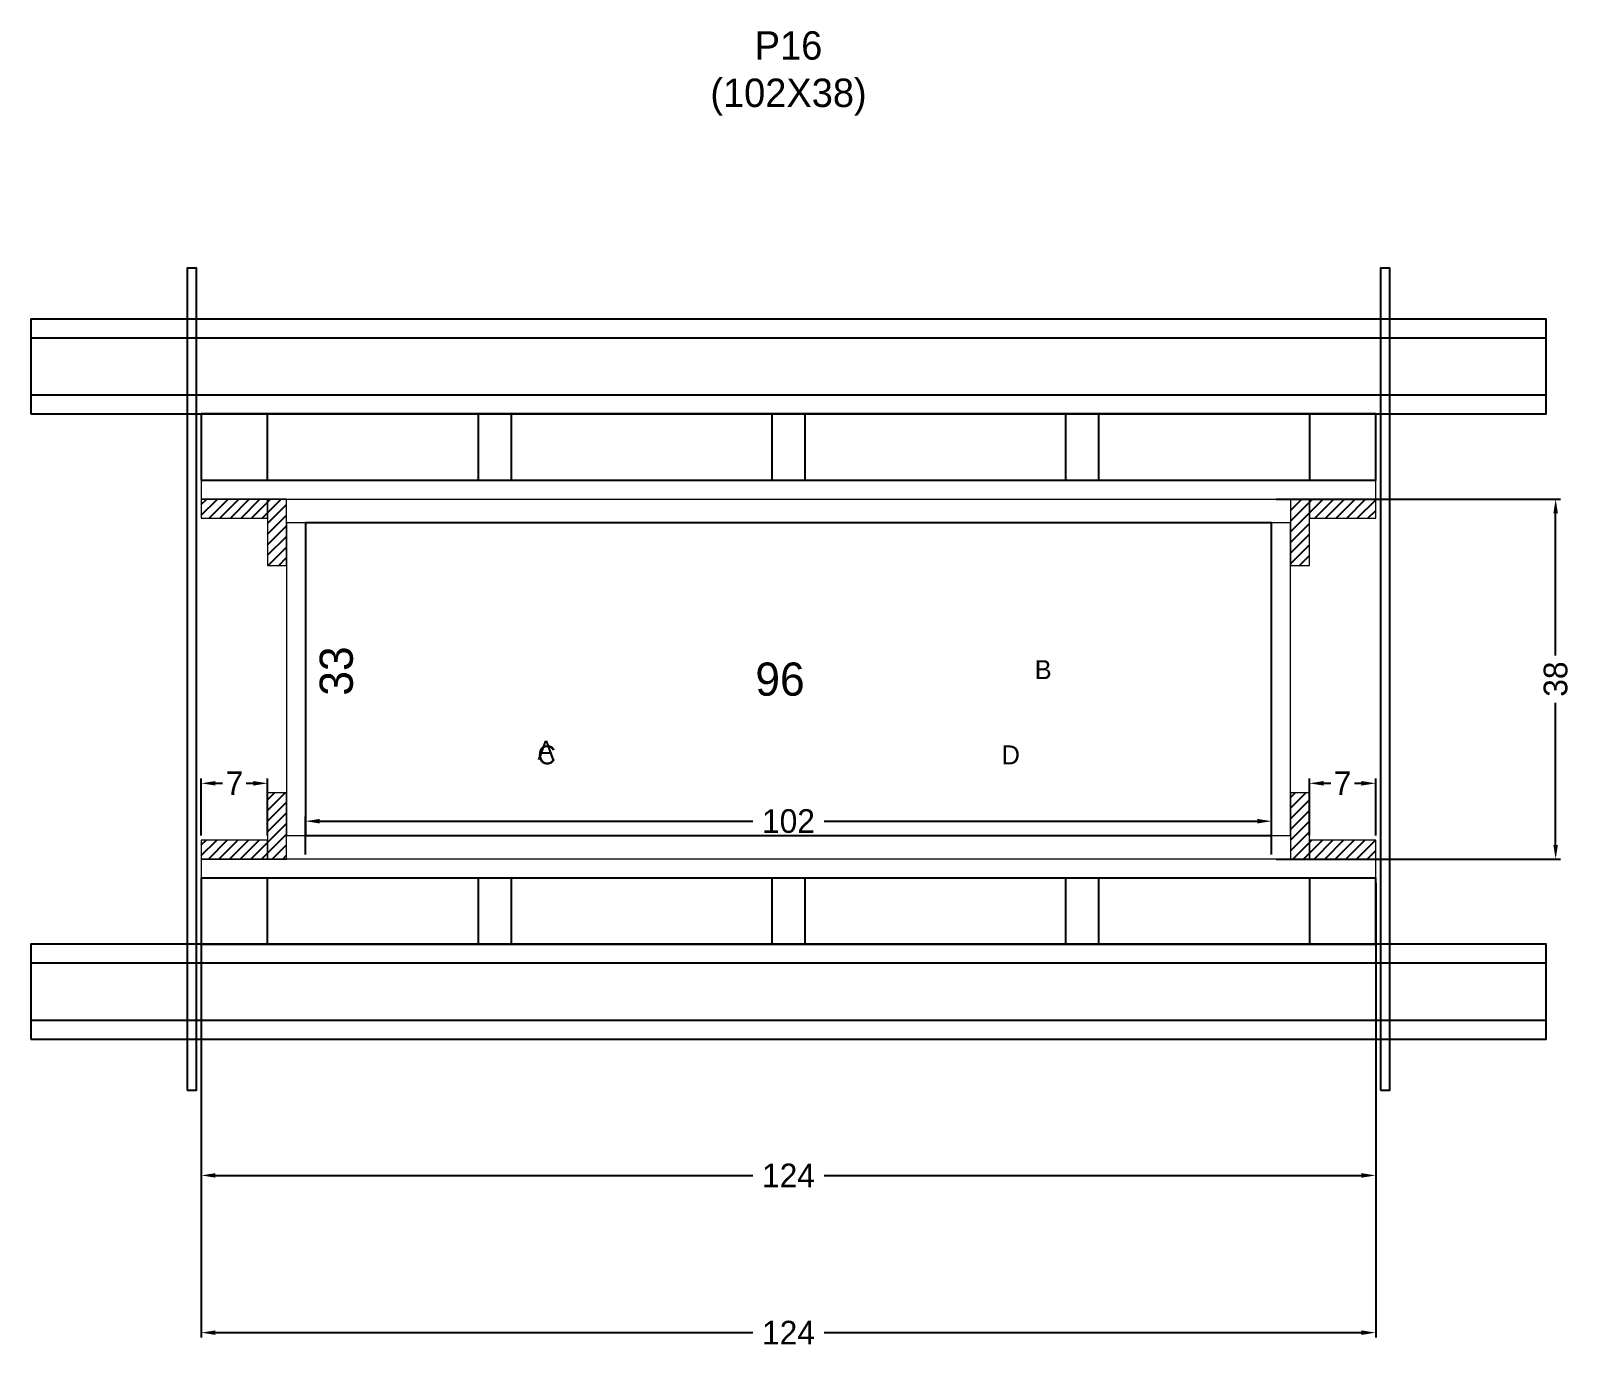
# Model space of a CAD drawing. Header units: centimetres. Extents: x -160 to 165, y -1 to 277.
import ezdxf

# ---------------------------------------------------------------- set-up
doc = ezdxf.new("R2010")
doc.units = ezdxf.units.CM
for name, color, linetype in [('CHAPA', 140, 'Continuous'), ('COTA', 241, 'Continuous'), ('Hachura', 251, 'Continuous'), ('Madeira', 30, 'Continuous'), ('NOMENCLATURA', 7, 'Continuous'), ('Painéis', 200, 'Continuous'), ('Perfil Metálico', 150, 'Continuous'), ('SARRAFO', 251, 'Continuous'), ('TEXTO_GERAL', 7, 'Continuous')]:
    doc.layers.add(name, color=color, linetype=linetype)
doc.dimstyles.new('cotax2', dxfattribs={"dimtxt": 2.5, "dimasz": 1.5, "dimexe": 0.5, "dimexo": 0.5, "dimgap": 0.5, "dimtad": 1, "dimcen": 2.5, "dimazin": 3, "dimtfac": 1, "dimtmove": 0, "dimatfit": 3})
pattern_1 = [(45, (0, 0), (-1.122532, 1.122532), [])]

# ---------------------------------------------------------------- blocks, each defined once
blk = doc.blocks.new('_CLOSEDFILLED')
at = {"color": 0, "linetype": 'BYBLOCK'}
blk.add_solid([(-1, 0.16), (0, 0), (-1, -0.16)], dxfattribs=at)
blk = doc.blocks.new('*D1')
for p, q in [((-124, 97), (-124, 1)), ((124, 97), (124, 1)), ((-121, 2), (-7.5, 2)), ((7.5, 2), (121, 2))]:
    blk.add_line(p, q)
at = {"layer": 'Defpoints'}
for p in [(-124, 98), (124, 98), (-124, 2)]:
    blk.add_point(p, dxfattribs=at)
at = {"layer": 'COTA', "xscale": 3, "yscale": 3, "rotation": 180}
blk.add_blockref('_CLOSEDFILLED', (-124, 2), dxfattribs=at)
at = {"layer": 'COTA', "xscale": 3, "yscale": 3}
blk.add_blockref('_CLOSEDFILLED', (124, 2), dxfattribs=at)
at = {"layer": 'COTA', "insert": (0, 2), "char_height": 5, "attachment_point": 5}
blk.add_mtext('124', dxfattribs=at)
blk = doc.blocks.new('*D2')
for p, q in [((-102, 103), (-102, 111)), ((102, 103), (102, 111)), ((-99, 110), (-7.5, 110)), ((7.5, 110), (99, 110))]:
    blk.add_line(p, q)
at = {"layer": 'Defpoints'}
for p in [(-102, 110), (-102, 102), (102, 102)]:
    blk.add_point(p, dxfattribs=at)
at = {"layer": 'COTA', "xscale": 3, "yscale": 3, "rotation": 180}
blk.add_blockref('_CLOSEDFILLED', (-102, 110), dxfattribs=at)
at = {"layer": 'COTA', "xscale": 3, "yscale": 3}
blk.add_blockref('_CLOSEDFILLED', (102, 110), dxfattribs=at)
at = {"layer": 'COTA', "insert": (0, 110), "char_height": 5, "attachment_point": 5}
blk.add_mtext('102', dxfattribs=at)
blk = doc.blocks.new('*D3')
for p, q in [((103, 178), (163, 178)), ((162, 145), (162, 175)), ((162, 105), (162, 135)), ((103, 102), (163, 102))]:
    blk.add_line(p, q)
at = {"layer": 'Defpoints'}
for p in [(102, 178), (102, 102), (162, 102)]:
    blk.add_point(p, dxfattribs=at)
at = {"layer": 'COTA', "xscale": 3, "yscale": 3}
for p, rotation in [((162, 178), 90), ((162, 102), -90.00000000000001)]:
    blk.add_blockref('_CLOSEDFILLED', p, dxfattribs=dict(at, rotation=rotation))
at = {"layer": 'COTA', "insert": (162, 140), "char_height": 5, "attachment_point": 5, "rotation": 90}
blk.add_mtext('38', dxfattribs=at)
blk = doc.blocks.new('*D4')
for p, q in [((-124, 107), (-124, 119)), ((-121, 118), (-119.5, 118)), ((-114.5, 118), (-113, 118)), ((-110, 107), (-110, 119))]:
    blk.add_line(p, q)
at = {"layer": 'Defpoints'}
for p in [(-124, 118), (-124, 106), (-110, 106)]:
    blk.add_point(p, dxfattribs=at)
at = {"layer": 'COTA', "xscale": 3, "yscale": 3, "rotation": 180}
blk.add_blockref('_CLOSEDFILLED', (-124, 118), dxfattribs=at)
at = {"layer": 'COTA', "xscale": 3, "yscale": 3}
blk.add_blockref('_CLOSEDFILLED', (-110, 118), dxfattribs=at)
at = {"layer": 'COTA', "insert": (-117, 118), "char_height": 5, "attachment_point": 5}
blk.add_mtext('7', dxfattribs=at)
blk = doc.blocks.new('*D5')
for p, q in [((110, 107), (110, 119)), ((113, 118), (114.5, 118)), ((119.5, 118), (121, 118)), ((124, 107), (124, 119))]:
    blk.add_line(p, q)
at = {"layer": 'Defpoints'}
for p in [(110, 118), (110, 106), (124, 106)]:
    blk.add_point(p, dxfattribs=at)
at = {"layer": 'COTA', "xscale": 3, "yscale": 3, "rotation": 180}
blk.add_blockref('_CLOSEDFILLED', (110, 118), dxfattribs=at)
at = {"layer": 'COTA', "xscale": 3, "yscale": 3}
blk.add_blockref('_CLOSEDFILLED', (124, 118), dxfattribs=at)
at = {"layer": 'COTA', "insert": (117, 118), "char_height": 5, "attachment_point": 5}
blk.add_mtext('7', dxfattribs=at)
blk = doc.blocks.new('*D6')
for p, q in [((-124, 64.2), (-124, 34.2)), ((124, 64.2), (124, 34.2)), ((-121, 35.2), (-7.5, 35.2)), ((7.5, 35.2), (121, 35.2))]:
    blk.add_line(p, q)
at = {"layer": 'Defpoints'}
for p in [(-124, 65.2), (124, 65.2), (-124, 35.2)]:
    blk.add_point(p, dxfattribs=at)
at = {"layer": 'COTA', "xscale": 3, "yscale": 3, "rotation": 180}
blk.add_blockref('_CLOSEDFILLED', (-124, 35.2), dxfattribs=at)
at = {"layer": 'COTA', "xscale": 3, "yscale": 3}
blk.add_blockref('_CLOSEDFILLED', (124, 35.2), dxfattribs=at)
at = {"layer": 'COTA', "insert": (0, 35.2), "char_height": 5, "attachment_point": 5}
blk.add_mtext('124', dxfattribs=at)

msp = doc.modelspace()

# ---------------------------------------------------------------- hatches: boundary and pattern name
at = {"layer": 'Hachura'}
h = msp.add_hatch(dxfattribs=at)
h.set_pattern_fill('ANSI31')
h.set_pattern_definition(pattern_1)
h.paths.add_polyline_path([(-124, 174), (-110, 174), (-110, 178), (-124, 178)])
h = msp.add_hatch(dxfattribs=at)
h.set_pattern_fill('ANSI31')
h.set_pattern_definition(pattern_1)
h.paths.add_polyline_path([(-110, 164), (-106, 164), (-106, 178), (-110, 178)])
h = msp.add_hatch(dxfattribs=at)
h.set_pattern_fill('ANSI31')
h.set_pattern_definition(pattern_1)
h.paths.add_polyline_path([(106, 164), (110, 164), (110, 178), (106, 178)])
h = msp.add_hatch(dxfattribs=at)
h.set_pattern_fill('ANSI31')
h.set_pattern_definition(pattern_1)
h.paths.add_polyline_path([(110, 174), (124, 174), (124, 178), (110, 178)])
h = msp.add_hatch(dxfattribs=at)
h.set_pattern_fill('ANSI31')
h.set_pattern_definition(pattern_1)
h.paths.add_polyline_path([(-110, 102), (-106, 102), (-106, 116), (-110, 116)])
h = msp.add_hatch(dxfattribs=at)
h.set_pattern_fill('ANSI31')
h.set_pattern_definition(pattern_1)
h.paths.add_polyline_path([(106, 102), (110, 102), (110, 116), (106, 116)])
h = msp.add_hatch(dxfattribs=at)
h.set_pattern_fill('ANSI31')
h.set_pattern_definition(pattern_1)
h.paths.add_polyline_path([(-124, 102), (-110, 102), (-110, 106), (-124, 106)])
h = msp.add_hatch(dxfattribs=at)
h.set_pattern_fill('ANSI31')
h.set_pattern_definition(pattern_1)
h.paths.add_polyline_path([(110, 102), (124, 102), (124, 106), (110, 106)])

# ---------------------------------------------------------------- linework, layer by layer
at = {"layer": 'CHAPA', "lineweight": 18}
for points in [[(-124, 178), (124, 178), (124, 182), (-124, 182)], [(-124, 178), (124, 178), (124, 182), (-124, 182)], [(-106, 107), (-102, 107), (-102, 173), (-106, 173)], [(-106, 107), (-102, 107), (-102, 173), (-106, 173)], [(102, 107), (106, 107), (106, 173), (102, 173)], [(102, 107), (106, 107), (106, 173), (102, 173)], [(-124, 98), (124, 98), (124, 102), (-124, 102)], [(-124, 98), (124, 98), (124, 102), (-124, 102)]]:
    msp.add_lwpolyline(points, close=True, dxfattribs=at)
at = {"layer": 'Hachura'}
for points in [[(-127, 53.2), (-125, 53.2), (-125, 226.8), (-127, 226.8)], [(125, 53.2), (127, 53.2), (127, 226.8), (125, 226.8)]]:
    msp.add_lwpolyline(points, close=True, dxfattribs=at)
at = {"layer": 'Madeira', "color": 126}
for points in [[(-124, 182), (124, 182), (124, 196), (-124, 196)], [(-124, 182), (-110, 182), (-110, 196), (-124, 196)], [(-65.5, 182), (-58.5, 182), (-58.5, 196), (-65.5, 196)], [(-3.5, 182), (3.5, 182), (3.5, 196), (-3.5, 196)], [(58.5, 182), (65.5, 182), (65.5, 196), (58.5, 196)], [(110, 182), (124, 182), (124, 196), (110, 196)], [(-124, 84), (124, 84), (124, 98), (-124, 98)], [(-124, 84), (-110, 84), (-110, 98), (-124, 98)], [(-65.5, 84), (-58.5, 84), (-58.5, 98), (-65.5, 98)], [(-3.5, 84), (3.5, 84), (3.5, 98), (-3.5, 98)], [(58.5, 84), (65.5, 84), (65.5, 98), (58.5, 98)], [(110, 84), (124, 84), (124, 98), (110, 98)]]:
    msp.add_lwpolyline(points, close=True, dxfattribs=at)
at = {"layer": 'Painéis'}
msp.add_lwpolyline([(-102, 107), (102, 107), (102, 173), (-102, 173)], close=True, dxfattribs=at)
at = {"layer": 'Perfil Metálico', "color": 224}
for points in [[(-160, 196), (160, 196), (160, 216), (-160, 216)], [(-160, 200), (160, 200), (160, 212), (-160, 212)], [(-160, 64), (160, 64), (160, 84), (-160, 84)], [(-160, 68), (160, 68), (160, 80), (-160, 80)]]:
    msp.add_lwpolyline(points, close=True, dxfattribs=at)
at = {"layer": 'SARRAFO', "color": 251, "lineweight": 13}
for points in [[(-124, 174), (-110, 174), (-110, 178), (-124, 178)], [(-110, 164), (-106, 164), (-106, 178), (-110, 178)], [(106, 164), (110, 164), (110, 178), (106, 178)], [(110, 174), (124, 174), (124, 178), (110, 178)], [(-110, 102), (-106, 102), (-106, 116), (-110, 116)], [(106, 102), (110, 102), (110, 116), (106, 116)], [(-124, 102), (-110, 102), (-110, 106), (-124, 106)], [(110, 102), (124, 102), (124, 106), (110, 106)]]:
    msp.add_lwpolyline(points, close=True, dxfattribs=at)

# ---------------------------------------------------------------- texts
at = {"layer": 'COTA'}
msp.add_text('33', height=7, rotation=90, dxfattribs=at).set_placement((-92, 136.5))
msp.add_text('96', height=7, dxfattribs=at).set_placement((-7, 136.5))
at = {"layer": 'NOMENCLATURA', "insert": (0, 259), "char_height": 6, "attachment_point": 8}
msp.add_mtext('P16\\P(102X38)', dxfattribs=at)
at = {"layer": 'TEXTO_GERAL'}
for s, p in [('B', (52, 140)), ('A', (-53, 123)), ('C', (-53, 122)), ('D', (45, 122))]:
    msp.add_text(s, height=4, dxfattribs=at).set_placement(p)

# ---------------------------------------------------------------- dimensions: what is measured, and where the dimension line sits
at = {"layer": 'COTA'}
dim = msp.add_linear_dim(base=(162, 102), p1=(102, 102), p2=(102, 178), angle=90, dimstyle='cotax2', dxfattribs=at)
dim.commit()
dim.dimension.update_dxf_attribs({"geometry": '*D3', "text_midpoint": (162, 140)})
for base, p1, p2, picture, middle in [((-124, 118), (-124, 106), (-110, 106), '*D4', (-117, 118)), ((110, 118), (110, 106), (124, 106), '*D5', (117, 118)), ((-102, 110), (-102, 102), (102, 102), '*D2', (0, 110)), ((-124, 2), (-124, 98), (124, 98), '*D1', (0, 2)), ((-124, 35.2), (-124, 65.2), (124, 65.2), '*D6', (0, 35.2))]:
    dim = msp.add_linear_dim(base=base, p1=p1, p2=p2, dimstyle='cotax2', dxfattribs=at)
    dim.commit()
    dim.dimension.update_dxf_attribs({"geometry": picture, "text_midpoint": middle})

doc.saveas('drawing.dxf')
